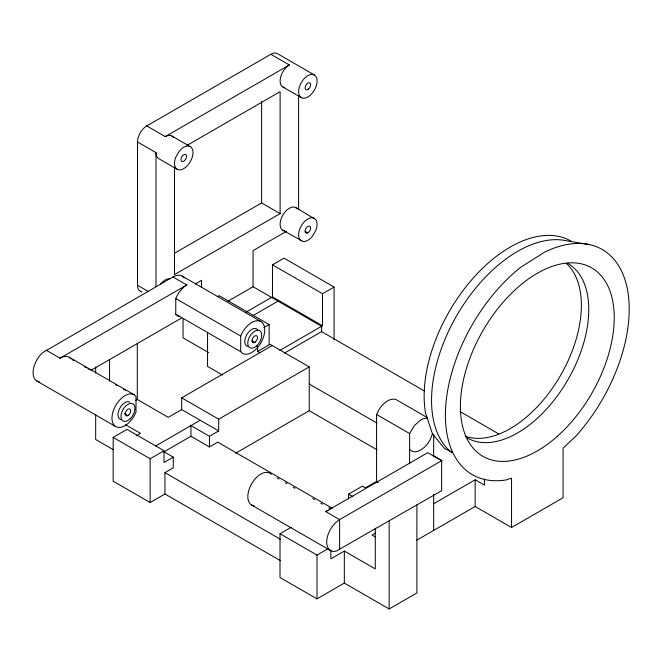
<?xml version="1.0" encoding="UTF-8"?>
<svg xmlns="http://www.w3.org/2000/svg" width="662" height="662" viewBox="0 0 662 662"><rect width="100%" height="100%" fill="white"/><g stroke="black" fill="none" stroke-linecap="round" stroke-linejoin="round"><path stroke-width="0.99" d="M432.708 433.378L429.861 440.296A18.379 10.609 -60 0 1 411.483 450.905L409.621 449.175M179.361 316.568A18.379 10.609 -60 0 1 177.623 315.89L175.761 314.16L175.761 298.554L177.623 294.673A18.379 10.609 -60 0 1 186.816 284.974L172.939 276.964L42.732 352.589A18.379 10.609 -60 0 0 33.208 370.621A18.379 10.609 -60 0 0 39.596 381.883M240.703 351.654L240.703 336.039L242.565 332.159A18.379 10.609 -60 0 1 260.936 321.55A18.379 10.609 -60 0 1 260.936 342.767A18.379 10.609 -60 0 1 242.565 353.384L240.703 351.654L175.761 314.16M348.535 499.049L348.535 494.158L362.412 486.148L365.416 487.877L376.562 481.448L376.562 414.478L378.424 410.597A18.379 10.609 -60 0 1 396.795 399.989L427.18 417.532M409.621 463.557L409.621 433.569L414.172 425.749L420.676 419.989A18.379 10.609 -60 0 1 427.172 418.243M142.123 291.843A13.083 7.555 -60 0 1 137.497 285.264L137.497 141.949A13.083 7.555 -60 0 1 146.749 125.929L270.857 54.276A13.083 7.555 -60 0 1 277.403 53.63L314.392 74.988L315.865 76.353A13.083 7.555 -60 0 1 315.865 87.028L314.392 90.09A13.083 7.555 -60 0 1 301.318 97.645L282.815 86.962M146.749 125.929L165.243 136.612L289.36 64.959L270.857 54.276M187.023 145.4L280.109 91.654L280.109 213.611L174.495 274.589L174.495 167.097M174.793 253.058L261.614 202.928L280.109 213.611M46.15 350.165L60.019 358.175L186.816 284.974M195.348 283.907L201.546 280.324L201.546 287.556M286.704 231.162L253.058 250.584L253.058 286.737L321.583 326.3L321.583 331.637L424.284 390.936M217.335 296.675L219.114 295.649L269.144 324.537L269.144 344.828M272.479 264.841L322.51 293.729L322.51 325.77L272.479 296.882L272.479 264.841L284.039 258.172L334.07 287.051L334.07 339.763M90.975 370.315L181.512 318.041M228.191 301.094L253.058 286.737M245.792 312.282L272.479 296.882M253.157 315.509L278.023 301.152M135.503 400.51L137.291 399.476L168.239 417.35L181.694 409.579L218.692 430.937L218.692 419.187L309.237 366.905L309.237 410.697L235.523 453.255M263.815 327.616L269.144 324.537M322.51 293.729L334.07 287.051M257.584 346.433L257.584 351.505L270.071 344.298L309.237 366.905M164.954 493.993L150.158 502.541L113.161 481.183L113.161 437.4L127.038 429.39L164.027 450.748L164.027 462.49L173.279 457.152L173.279 467.835L164.954 472.635L164.954 493.993L280.473 560.689M181.694 409.579L181.694 397.829L272.248 345.547M279.844 350.405L322.51 325.77M136.289 435.795L140.493 433.362L125.457 424.69M284.288 353.177L321.583 331.637M155.661 445.965L200.189 420.254M113.161 437.4L150.158 458.758L164.027 450.748M163.605 452.063L190.946 436.275L209.44 446.958L217.765 442.15L332.39 508.325M190.946 436.275L190.946 425.6L209.44 436.275L218.692 430.937M416.894 504.998L416.894 592.945L389.148 608.966L344.331 583.081L316.999 598.862L280.001 577.504L280.001 533.721L291.28 527.217M339.623 549.609L339.623 519.604L325.754 511.594L427.784 452.684L441.653 460.694L441.653 490.707L336.313 551.074A18.379 10.609 -60 0 1 326.68 542.137A18.379 10.609 -60 0 1 336.313 522.086L339.623 519.604L441.653 460.694M280.001 533.721L316.999 555.079L328.269 548.575M375.28 528.259L375.28 568.915L344.331 551.049L330.868 558.819L330.868 550.006M375.437 533.084L372.069 535.028L375.611 537.072M433.668 503.741L475.159 479.784L484.402 485.122L484.402 479.023M416.952 540.084L475.159 506.488L511.552 527.498L563.064 497.758L563.064 448.182L576.61 435.331A129.967 75.038 -60 0 0 627.717 290.891A129.967 75.038 -60 0 0 544.801 252.007L520.845 267.208A129.967 75.038 -60 0 0 445.708 406.327A129.967 75.038 -60 0 0 506.356 479.892L511.552 478.187L511.552 527.498M589.594 244.642L566.498 240.778A121.634 70.23 -60 0 0 453.826 320.813A121.634 70.23 -60 0 0 451.981 452.825M314.392 74.988L312.481 74.392A13.083 7.555 -60 0 0 303.229 79.738L301.318 82.535A13.083 7.555 -60 0 0 301.318 97.645M190.275 146.641L188.364 146.054A13.083 7.555 -60 0 0 179.112 151.391L175.728 157.258A13.083 7.555 -60 0 0 175.728 167.933L177.201 169.298A13.083 7.555 -60 0 0 190.275 161.743A13.083 7.555 -60 0 0 190.275 146.641L171.781 135.967M282.815 230.277L303.229 241.547A13.083 7.555 -60 0 0 312.481 236.21L315.865 230.343A13.083 7.555 -60 0 0 315.865 219.668L295.897 207.62M451.981 452.022L444.583 448.555L432.418 433.792L425.542 413.08A121.634 70.23 -60 0 1 470.583 281.102A121.634 70.23 -60 0 1 571.538 241.415M305.174 231.286L307.855 232.834M137.497 141.949L155.992 152.632A13.083 7.555 -60 0 0 158.706 158.615L177.201 169.298M460.007 411.557L498.412 433.726M182.133 276.054L260.936 321.55M252.081 340.864L254.754 342.403M175.761 298.554L240.703 336.039M376.562 414.478L409.621 433.569M257.584 351.505L259.761 352.755M309.237 383.993L377.001 423.117M433.18 455.547L442.092 460.694M137.497 285.264L148.065 291.371M208.588 352.581L183.043 337.835L183.043 319.241M309.237 410.697L377.001 449.812M222.597 375.089L207.554 366.4L207.554 332.299M376.562 481.448L378.35 482.482M181.694 397.829L218.692 419.187M348.535 494.158L352.937 496.699M60.019 358.175A18.379 10.609 -60 0 1 69.204 357.265L134.146 394.759L136.008 396.488L136.008 412.095L134.146 415.976A18.379 10.609 -60 0 1 115.767 426.585L36.907 381.055M71.959 359.507L73.739 360.533M84.413 366.698L86.192 367.724M87.972 368.751L89.751 369.777M115.544 384.672L117.323 385.698M123.554 389.297L125.333 390.323M277.204 478.005L278.983 479.031M285.206 482.623L286.985 483.657M293.216 487.249L294.995 488.275M312.787 498.544L314.566 499.57M320.789 503.17L322.568 504.196M328.799 507.787L330.578 508.821M124.39 413.551L127.965 415.612M163.588 451.558L173.279 457.152M251.626 505.023L330.487 550.552M164.954 472.635L280.473 539.331M113.252 449.672L95.676 439.527L95.676 414.983M271.246 474.348L270.005 473.198A18.379 10.609 -60 0 0 250.509 485.925A18.379 10.609 -60 0 0 254.316 505.851M69.204 357.265L70.453 358.415M475.159 479.784L475.159 506.488M433.668 434.702L433.668 456.341M433.668 494.464L433.668 530.436M389.148 521.019L389.148 608.966M344.331 551.049L344.331 583.081M316.999 555.079L316.999 598.862M298.603 96.073L298.603 209.49M261.614 101.642L261.614 202.928M209.44 436.275L209.44 446.958M155.992 152.632L155.992 286.663M150.158 458.758L150.158 502.541M137.291 343.57L137.291 399.476M109.544 359.59L109.544 380.94M95.676 366.922L95.676 373.054M248.258 346.466A9.872 5.701 -60 0 1 246.81 334.616A9.872 5.701 -60 0 1 257.799 329.941M115.767 426.585A18.379 10.609 -60 0 1 115.767 405.367A18.379 10.609 -60 0 1 134.146 394.759M325.754 511.594A18.379 10.609 -60 0 1 328.286 510.419M566.275 263.402A100.707 58.148 -60 0 1 560.077 376.264A100.707 58.148 -60 0 1 465.336 436.208M172.939 276.964A18.379 10.609 -60 0 1 184.193 277.966M121.46 419.667A9.872 5.701 -60 0 1 119.417 408.959A9.872 5.701 -60 0 1 129.893 402.115M160.618 284.031A13.083 7.555 -60 0 1 169.869 278.685M165.243 136.612A13.083 7.555 -60 0 1 173.254 137.324M284.734 230.864A13.083 7.555 -60 0 1 282.815 215.175A13.083 7.555 -60 0 1 297.362 208.985M284.734 87.549A13.083 7.555 -60 0 1 280.423 78.025A13.083 7.555 -60 0 1 289.36 64.959M301.318 240.96A13.083 7.555 -60 0 1 301.318 225.85A13.083 7.555 -60 0 1 314.392 218.303M567.913 263.484A100.707 58.148 -60 0 1 567.913 379.773A100.707 58.148 -60 0 1 467.207 437.921M255.474 341.882A3.922 2.267 -60 0 0 256.715 335.8A3.922 2.267 -60 0 0 252.073 339.92A3.922 2.267 -60 0 0 255.474 341.882M256.566 345.945A9.872 5.701 -60 0 0 259.694 330.652A9.872 5.701 -60 0 0 248.01 341.004A9.872 5.701 -60 0 0 256.566 345.945M129.769 419.154A9.872 5.701 -60 0 0 132.897 403.853A9.872 5.701 -60 0 0 121.22 414.213A9.872 5.701 -60 0 0 129.769 419.154M128.676 415.082A3.922 2.267 -60 0 0 129.926 409.008A3.922 2.267 -60 0 0 125.284 413.121A3.922 2.267 -60 0 0 128.676 415.082M557.214 436.407A108.783 62.807 -60 0 0 591.696 267.887A108.783 62.807 -60 0 0 463.003 382.007A108.783 62.807 -60 0 0 557.214 436.407M184.458 160.651A3.922 2.267 -60 0 0 185.699 154.569A3.922 2.267 -60 0 0 181.057 158.69A3.922 2.267 -60 0 0 184.458 160.651M308.575 88.998A3.922 2.267 -60 0 0 309.816 82.916A3.922 2.267 -60 0 0 305.174 87.028A3.922 2.267 -60 0 0 308.575 88.998M308.575 232.312A3.922 2.267 -60 0 0 309.816 226.23A3.922 2.267 -60 0 0 305.174 230.343A3.922 2.267 -60 0 0 308.575 232.312"/></g></svg>
